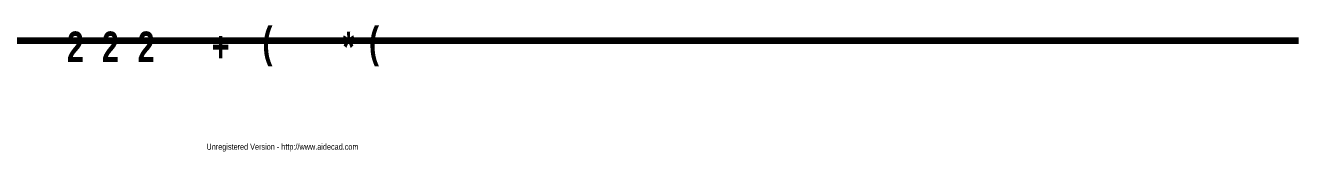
# Model space of a CAD drawing. Header units: inches. Extents: x 19 to 378, y -1 to 556.
# Drawn here: x 168.2 to 378, y -0.7 to 20.2 of the extents above; entities that cross this region are included whole.
import ezdxf

# ---------------------------------------------------------------- set-up
doc = ezdxf.new("R2010")
doc.units = ezdxf.units.IN
doc.layers.add('P', color=250, linetype='CONTINUOUS', lineweight=100)
doc.layers.add('Text', color=250, linetype='CONTINUOUS', lineweight=100)
doc.styles.get("Standard").update_dxf_attribs({"font": 'txt', "width": 0.75})

msp = doc.modelspace()

# ---------------------------------------------------------------- linework, layer by layer
at = {"layer": 'P', "color": 0, "linetype": 'CONTINUOUS'}
msp.add_lwpolyline([(18.89, 17.67), (378, 17.67)], dxfattribs=at)

# ---------------------------------------------------------------- texts
at = {"layer": 'Text', "color": 0, "linetype": 'CONTINUOUS', "char_height": 5, "width": 5.3333, "attachment_point": 4}
for s, insert in [('{\\fSquare721BT|b1|i0|c1|p15;2}', (175, 16.67)), ('{\\fSquare721BT|b1|i0|c1|p15;2}', (180.78, 16.67)), ('{\\fSquare721BT|b1|i0|c1|p15;2}', (186.67, 16.67)), ('{\\fSquare721BT|b1|i0|c1|p15;(}', (207.22, 16.67)), ('{\\fSquare721BT|b1|i0|c1|p15;*}', (220.44, 16.67)), ('{\\fSquare721BT|b1|i0|c1|p15;(}', (224.78, 16.67)), ('{\\fSquare721BT|b1|i0|c1|p15;+}', (198.89, 16.67)), ('{\\fSquare721BT|b1|i0|c1|p15;}', (192.22, 16.67)), ('{\\fSquare721BT|b1|i0|c1|p15;}', (194.78, 16.67)), ('{\\fSquare721BT|b1|i0|c1|p15; }', (203.11, 16.67)), ('{\\fSquare721BT|b1|i0|c1|p15;}', (213.67, 16.67)), ('{\\fSquare721BT|b1|i0|c1|p15;}', (216.33, 16.67)), ('{\\fSquare721BT|b1|i0|c1|p15;}', (372.67, 16.67))]:
    msp.add_mtext(s, dxfattribs=dict(at, insert=insert))
at = {"layer": 'Text', "color": 240, "insert": (198, 0), "char_height": 1, "width": 99, "attachment_point": 4}
msp.add_mtext('Unregistered Version - http://www.aidecad.com', dxfattribs=at)

doc.saveas('drawing.dxf')
